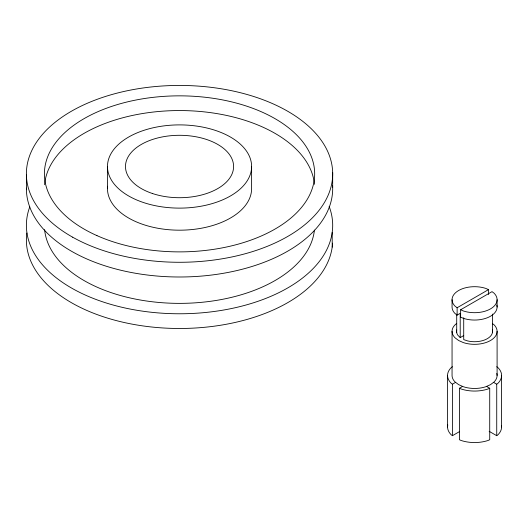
<?xml version="1.0" encoding="UTF-8"?>
<svg xmlns="http://www.w3.org/2000/svg" width="528" height="528" viewBox="0 0 528 528"><rect width="100%" height="100%" fill="white"/><g stroke="black" fill="none" stroke-linecap="round" stroke-linejoin="round"><path stroke-width="0.79" d="M452.423 366.716L451.169 367.66A27.027 15.602 0 0 0 451.169 383.262L452.423 384.206L452.423 435.692L459.307 431.719M489.152 431.323L496.729 435.692L496.729 384.206L497.977 383.262A27.027 15.602 0 0 0 497.977 367.66L496.729 366.716M496.729 435.692L497.977 434.749A27.027 15.602 0 0 0 501.494 425.594M463.716 335.57L460.211 337.59L460.211 313.315L457.129 315.097L457.129 307.745L488.519 289.621L488.519 294.525M460.627 309.764L492.023 291.647L494.076 293.192A22.519 13.002 0 0 1 490.499 308.887A22.519 13.002 0 0 1 463.313 310.952L460.627 309.764L460.627 317.123L463.313 318.311A22.519 13.002 0 0 0 487.331 317.764A22.519 13.002 0 0 0 496.815 305.012M452.423 384.206L455.605 382.364M486.532 386.41L489.72 388.252L489.72 439.738L488.09 440.464A27.027 15.602 0 0 1 461.063 440.464L459.426 439.738L459.426 388.252L462.614 386.41M489.72 388.252L488.09 388.971A27.027 15.602 0 0 1 461.063 388.971L459.426 388.252M488.519 289.621L485.833 288.433A22.519 13.002 0 0 0 458.647 290.499A22.519 13.002 0 0 0 455.07 306.194L457.129 307.745M493.541 382.364L496.729 384.206M492.532 323.664L494.076 324.826A22.519 13.002 0 0 1 490.499 340.52A22.519 13.002 0 0 1 463.313 342.586L458.647 340.52L455.07 337.828A22.519 13.002 0 0 1 456.707 323.407M457.129 315.097L455.07 313.553A22.519 13.002 0 0 1 452.054 307.052L452.054 299.693M452.423 435.692L451.169 434.749A27.027 15.602 0 0 1 447.777 424.915M460.211 337.59L457.928 335.306A18.018 10.402 0 0 1 456.707 329.967M501.6 375.461L501.6 426.947M497.099 299.693L497.099 307.052M497.099 331.327L497.099 375.461M492.439 314.074L492.439 332.68M463.716 317.77L463.716 339.616L467.676 340.936A18.018 10.402 0 0 0 492.439 329.967M456.707 314.074L456.707 332.68M452.054 331.327L452.054 375.461A22.519 13.002 0 0 0 455.07 381.962L458.647 384.655L463.313 386.72A22.519 13.002 0 0 0 485.833 386.72L490.499 384.655L494.076 381.962A22.519 13.002 0 0 0 496.815 373.421M447.546 375.461L447.546 426.947M332.673 172.702L332.673 187.414M332.204 232.393L332.204 247.104M251.612 166.505A72.072 41.613 0 0 1 143.504 202.541A72.072 41.613 0 0 1 143.504 130.469A72.072 41.613 0 0 1 251.612 166.505L251.612 188.575A72.072 41.613 0 0 1 177.527 230.168A72.072 41.613 0 0 1 107.58 186.252M107.468 166.505L107.468 188.575M26.4 175.019L26.4 189.73M332.594 243.144A153.153 88.42 0 0 1 170.768 328.337A153.153 88.42 0 0 1 26.875 233.02M329.142 206.435A153.153 88.42 0 0 1 179.923 313.771A153.153 88.42 0 0 1 29.773 206.864M314.417 230.096A135.135 78.019 0 0 1 179.131 303.369A135.135 78.019 0 0 1 44.609 229.627M44.576 184.642A135.135 78.019 0 0 1 179.236 110.557A135.135 78.019 0 0 1 314.47 184.298M332.614 185.836A153.153 88.42 0 0 1 181.54 276.989A153.153 88.42 0 0 1 26.387 188.146M72.666 237.197A153.153 88.42 0 0 0 327.974 195.631A153.153 88.42 0 0 0 137.966 88.757A153.153 88.42 0 0 0 72.666 237.197M96.947 235.613A135.135 78.019 0 0 0 313.46 184.279A135.135 78.019 0 0 0 128.205 101.693A135.135 78.019 0 0 0 96.947 235.613M152.513 193.532A54.054 31.205 0 0 0 233.594 166.505A54.054 31.205 0 0 0 152.513 139.478A54.054 31.205 0 0 0 152.513 193.532"/></g></svg>
